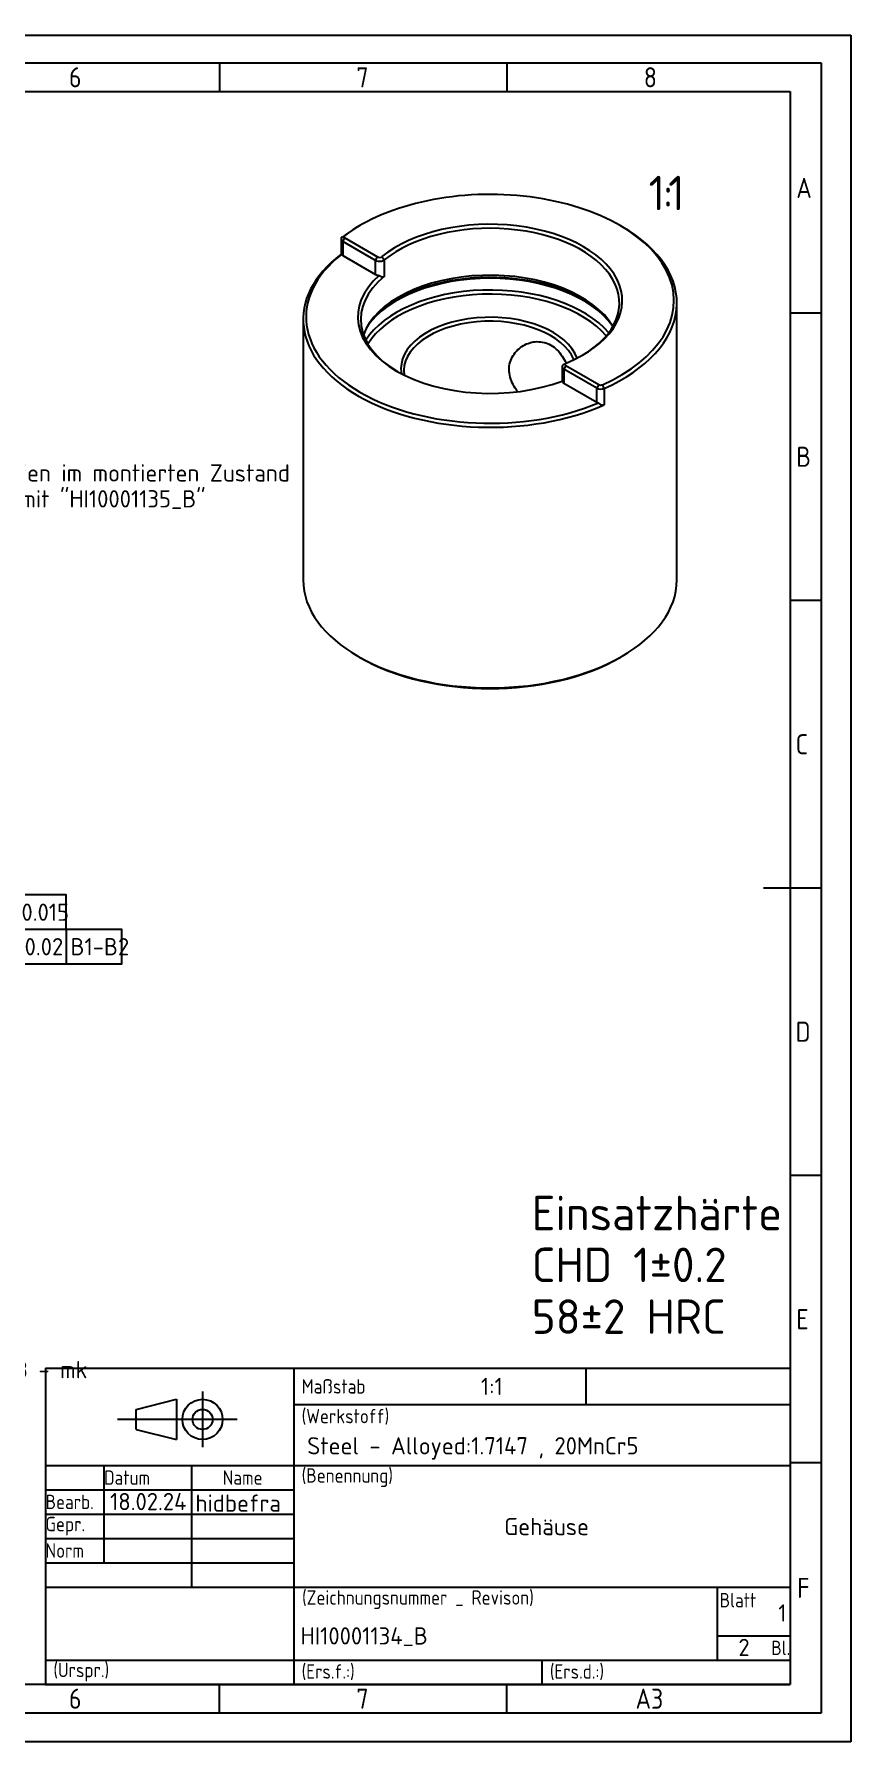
# Model space of a CAD drawing. Header units: millimetres. Extents: x 0 to 420, y -14 to 297.
# Drawn here: x 277.8 to 420, y 0 to 297 of the extents above; entities that cross this region are included whole.
import ezdxf
from ezdxf import colors
from ezdxf.entities.mleader import LeaderData, LeaderLine
from ezdxf.enums import TextEntityAlignment as Align
from ezdxf.lldxf.tags import DXFTag
from ezdxf.math import Vec2, Vec3

# ---------------------------------------------------------------- set-up
doc = ezdxf.new("R2010")
doc.units = ezdxf.units.MM
for name, color, linetype in [('Default', 7, 'Continuous'), ('DIN-Vorlage', 7, 'Continuous'), ('HI10001134_B', 7, 'Continuous'), ('Layer1', 7, 'Continuous')]:
    doc.layers.add(name, color=color, linetype=linetype)
doc.styles.add('SEACAD_Solid_Edge_ISO', font='seiso.ttf')
doc.styles.add('SEACAD_Solid_Edge_ISO1_Symbols', font='semeci1.ttf')
tags = doc.linetypes.add('CENTER2', pattern=[28.575, 19.05, -3.175, 3.175, -3.175]).pattern_tags.tags
tags[10:11] = [DXFTag(74, 4), DXFTag(75, 0), DXFTag(340, '0'), DXFTag(46, 0.0), DXFTag(50, 0.0), DXFTag(44, 0.0), DXFTag(45, 0.0)]
tags[8:9] = [DXFTag(74, 4), DXFTag(75, 0), DXFTag(340, '0'), DXFTag(46, 0.0), DXFTag(50, 0.0), DXFTag(44, 0.0), DXFTag(45, 0.0)]
tags[6:7] = [DXFTag(74, 4), DXFTag(75, 0), DXFTag(340, '0'), DXFTag(46, 0.0), DXFTag(50, 0.0), DXFTag(44, 0.0), DXFTag(45, 0.0)]
tags[4:5] = [DXFTag(74, 4), DXFTag(75, 0), DXFTag(340, '0'), DXFTag(46, 0.0), DXFTag(50, 0.0), DXFTag(44, 0.0), DXFTag(45, 0.0)]

# ---------------------------------------------------------------- blocks, each defined once
blk = doc.blocks.new('SEANNOT_GROUP1')
at = {"layer": 'Default', "color": 7, "linetype": 'Continuous', "style": 'SEACAD_Solid_Edge_ISO'}
blk.add_text('Allgemeintoleranz ISO 2768 - mk', height=3, dxfattribs=at).set_placement((228, 66.23), align=Align.TOP_LEFT)
blk = doc.blocks.new('SEANNOT_GROUP16')
at = {"layer": 'Layer1', "linetype": 'Continuous'}
blk.add_hatch(color=7, dxfattribs=at).paths.add_polyline_path([(257.34, 162.25), (256.84, 165.25), (256.34, 162.25)])
at = {"layer": 'Layer1', "color": 7, "linetype": 'Continuous'}
for p, q in [((265.44, 135.29), (265.44, 147.29)), ((274.8, 147.29), (274.8, 141.29)), ((256.84, 141.29), (265.44, 141.29)), ((283.33, 141.29), (265.44, 141.29)), ((274.8, 141.29), (274.8, 135.29)), ((283.33, 141.29), (283.33, 135.29))]:
    blk.add_line(p, q, dxfattribs=at)
for points in [[(256.84, 141.29), (256.84, 165.25)], [(265.44, 135.29), (293.01, 135.29), (293.01, 141.29), (283.33, 141.29), (283.33, 147.29), (265.44, 147.29)]]:
    blk.add_lwpolyline(points, dxfattribs=at)
for s, style, p in [('j', 'SEACAD_Solid_Edge_ISO1_Symbols', (266.95, 145.79)), ('0.015', 'SEACAD_Solid_Edge_ISO', (275.55, 145.79)), ('0.02', 'SEACAD_Solid_Edge_ISO', (276.1, 139.79)), ('B1-B2', 'SEACAD_Solid_Edge_ISO', (284.08, 139.79)), ('_', 'SEACAD_Solid_Edge_ISO1_Symbols', (266.19, 139.79))]:
    blk.add_text(s, height=3, dxfattribs=dict(at, style=style)).set_placement(p, align=Align.TOP_LEFT)
blk = doc.blocks.new('_DOT')
at = {"color": 0}
blk.add_line((0, 0), (-1, 0), dxfattribs=at)
at = {"color": 0, "const_width": 0.333}
blk.add_lwpolyline([(-0.1665, 0, 1), (0.1665, 0, 1)], format="xyb", close=True, dxfattribs=at)
blk = doc.blocks.new('SE')
at = {"layer": 'HI10001134_B', "color": 7, "linetype": 'Continuous'}
for p, q in [((331.14, 261.37), (331.14, 258.68)), ((331.35, 261.72), (331.74, 261.95)), ((331.43, 260.96), (331.78, 261.57)), ((331.78, 261.57), (337.5, 258.27)), ((334.43, 263.72), (334.08, 263.51)), ((380.04, 263.51), (379.69, 263.72)), ((331.43, 260.96), (331.43, 258.51)), ((337.15, 257.66), (331.43, 260.96)), ((331.43, 258.51), (337.15, 255.21)), ((337.15, 257.66), (337.5, 258.27)), ((337.15, 255.21), (337.15, 257.66)), ((338.26, 258.31), (338.67, 257.73)), ((338.67, 257.73), (338.67, 254.87)), ((389.56, 202.07), (389.56, 250.24)), ((324.56, 247.39), (324.56, 202.07)), ((369.61, 239.16), (369.61, 236.67)), ((370.25, 239.77), (369.9, 239.57)), ((370.25, 239.36), (369.9, 238.75)), ((369.9, 238.75), (369.9, 236.3)), ((375.62, 235.45), (369.9, 238.75)), ((370.25, 239.36), (375.97, 236.06)), ((369.9, 236.3), (375.62, 233)), ((375.97, 236.06), (375.62, 235.45)), ((375.62, 233), (375.62, 235.45)), ((376.94, 235.4), (376.63, 236.04)), ((376.94, 235.4), (376.94, 232.54)), ((334.08, 188.8), (334.43, 188.6)), ((379.69, 188.6), (380.04, 188.8))]:
    blk.add_line(p, q, dxfattribs=at)
for centre, major_axis, start_param, end_param in [((357.06, 250.65), (-32, 0), 2.228867, 5.625115), ((357.06, 250.65), (-23, 0), 2.185149, 5.668833), ((332.14, 261.37), (1, 0), 2.483522, 3.926991), ((357.06, 250.24), (-32.5, 0), -0.785398, -0.65807), ((332.14, 261.78), (0.5, 0), 2.483522, 3.926991), ((357.06, 250.24), (-22.5, 0), 2.367245, 5.668833), ((357.06, 250.24), (-32.5, 0), 2.228867, 3.926991), ((357.06, 247.39), (32.5, 0), 2.494101, 5.370459), ((357.06, 247.8), (32, 0), 2.5108, 5.343181), ((332.14, 258.92), (-1, 0), 0.40282, 0.785398), ((337.86, 258.07), (1, 0), 3.926991, 5.668833), ((337.86, 258.47), (-0.5, 0), 0.785398, 2.52724), ((357.06, 247.8), (23, 0), 2.564493, 5.289489), ((357.06, 247.39), (22.5, 0), 2.52724, 3.915941), ((357.06, 242.08), (22.5, 0), 0.319687, 2.935869), ((357.06, 239.22), (-23, 0), 3.598244, 5.933706), ((357.06, 241.26), (23, 0), 0.390287, 2.751305), ((337.86, 255.62), (-1, 0), 0.785398, 1.498569), ((357.06, 241.47), (-22.93, 0), 3.768469, 5.674442), ((357.06, 238.81), (22.5, 0), 0.455574, 2.805307), ((357.06, 241.47), (-22.93, 0), -0.608744, -0.441747), ((357.06, 238.81), (15.5, 0), 0.208769, 3.238687), ((357.06, 238.41), (-15, 0), 3.373071, 6.364233), ((357.06, 241.47), (-22.93, 0), 3.583339, 3.768469), ((370.61, 239.16), (1, 0), 2.356194, 3.926991), ((370.61, 239.57), (0.5, 0), 2.185149, 3.926991), ((370.61, 236.71), (-1, 0), 0.072228, 0.785398), ((376.32, 235.86), (1, 0), 3.926991, 5.370459), ((376.32, 236.26), (-0.5, 0), 0.785398, 2.228867), ((376.32, 233.41), (-1, 0), 0.785398, 1.167976), ((357.06, 202.07), (32.5, 0), 3.141593, 6.283185), ((357.06, 201.66), (-32, 0), 0.785398, 2.356194)]:
    blk.add_ellipse(centre, major_axis=major_axis, ratio=0.57735, start_param=start_param, end_param=end_param, dxfattribs=at)
blk.add_open_spline([(331.14, 258.67), (331.14, 258.66), (331.17, 258.67), (331.22, 258.69)], degree=3, dxfattribs=at)
for points, knots in [([(337.78, 255.04), (337.86, 254.98), (337.93, 254.94), (338.09, 254.86), (338.16, 254.82), (338.32, 254.79), (338.4, 254.78), (338.55, 254.8), (338.62, 254.83), (338.67, 254.87)], [0, 0, 0, 0, 0.25, 0.25, 0.5, 0.5, 0.75, 0.75, 1, 1, 1, 1]), ([(361.86, 234.82), (361.56, 235.22), (361.3, 235.63), (360.64, 236.9), (360.38, 237.8), (360.37, 239.54), (360.62, 240.38), (361.52, 241.82), (362.15, 242.41), (363.58, 243.25), (364.41, 243.5), (366.05, 243.54), (366.89, 243.34), (368.4, 242.48), (369.07, 241.82), (369.87, 240.62), (370.1, 240.21), (370.3, 239.78)], [0.1570188, 0.1570188, 0.1570188, 0.1570188, 0.1875, 0.1875, 0.25, 0.25, 0.3125, 0.3125, 0.375, 0.375, 0.4375, 0.4375, 0.5, 0.5, 0.5625, 0.5625, 0.5917629, 0.5917629, 0.5917629, 0.5917629]), ([(375.93, 232.88), (376, 232.8), (376.08, 232.74), (376.23, 232.63), (376.32, 232.58), (376.5, 232.52), (376.59, 232.5), (376.77, 232.49), (376.86, 232.51), (376.94, 232.54)], [0, 0, 0, 0, 0.25, 0.25, 0.5, 0.5, 0.75, 0.75, 1, 1, 1, 1])]:
    blk.add_open_spline(points, degree=3, knots=knots, dxfattribs=at)
blk = doc.blocks.new('A3_quer')
at = {"layer": 'DIN-Vorlage', "color": 7, "linetype": 'Continuous'}
for p, q in [((125, 297), (125, 292)), ((230, 297), (230, 292)), ((0, 0), (0, 296.82)), ((0, 296.82), (419.82, 296.82)), ((419.82, 296.82), (419.82, 0)), ((15, 5), (15, 292)), ((15, 292), (414.64, 292)), ((60, 292), (60, 287)), ((110, 292), (110, 287)), ((160, 292), (160, 287)), ((210, 292), (210, 282)), ((210, 292), (210, 287)), ((260, 292), (260, 287)), ((310, 292), (310, 287)), ((360, 292), (360, 287)), ((414.64, 292), (414.64, 5)), ((20, 10), (20, 287)), ((20, 287), (409.28, 287)), ((409.28, 287), (409.28, 10)), ((15, 248.5), (20, 248.5)), ((414.64, 248.5), (409.28, 248.5)), ((15, 198.5), (20, 198.5)), ((414.64, 198.5), (409.28, 198.5)), ((0, 148.5), (15, 148.5)), ((15, 148.5), (25, 148.5)), ((15, 148.5), (20, 148.5)), ((414.64, 148.5), (404.64, 148.5)), ((414.64, 148.5), (409.28, 148.5)), ((420, 148.5), (419.82, 148.5)), ((15, 98.5), (20, 98.5)), ((414.64, 98.5), (409.28, 98.5)), ((15, 48.5), (20, 48.5)), ((414.64, 48.5), (409.28, 48.5)), ((210, 5), (210, 15)), ((409.28, 10), (20, 10)), ((60, 5), (60, 10)), ((110, 5), (110, 10)), ((160, 5), (160, 10)), ((210, 5), (210, 10)), ((260, 5), (260, 10)), ((310, 5), (310, 10)), ((360, 5), (360, 10)), ((414.64, 5), (15, 5)), ((125, 0), (125, 5)), ((230, 0), (230, 5)), ((419.82, 0), (0, 0))]:
    blk.add_line(p, q, dxfattribs=at)
at = {"layer": 'DIN-Vorlage', "char_height": 3.5, "attachment_point": 4, "style": 'SEACAD_Solid_Edge_ISO'}
for s, insert, width in [('{\\fSolid Edge ISO|b0||i0||c0|p34;\\C7;\\H3.5;\\W0.9;1}', (36.32, 289.5), 1.4326), ('{\\fSolid Edge ISO|b0||i0||c0|p34;\\C7;\\H3.5;\\W0.9;2}', (83.82, 289.5), 2.1488), ('{\\fSolid Edge ISO|b0||i0||c0|p34;\\C7;\\H3.5;\\W0.9;3}', (133.82, 289.5), 1.7907), ('{\\fSolid Edge ISO|b0||i0||c0|p34;\\C7;\\H3.5;\\W0.9;4}', (183.82, 289.5), 2.0593), ('{\\fSolid Edge ISO|b0||i0||c0|p34;\\C7;\\H3.5;\\W0.9;5}', (233.82, 289.5), 1.9698), ('{\\fSolid Edge ISO|b0||i0||c0|p34;\\C7;\\H3.5;\\W0.9;6}', (283.82, 289.5), 2.0593), ('{\\fSolid Edge ISO|b0||i0||c0|p34;\\C7;\\H3.5;\\W0.9;7}', (333.82, 289.5), 2.2384), ('{\\fSolid Edge ISO|b0||i0||c0|p34;\\C7;\\H3.5;\\W0.9;8}', (383.82, 289.5), 2.2384), ('{\\fSolid Edge ISO|b0||i0||c0|p34;\\C7;\\H3.5;\\W0.9;A}', (16.05, 270.25), 1.9698), ('{\\fSolid Edge ISO|b0||i0||c0|p34;\\C7;\\H3.5;\\W0.9;A}', (410.33, 270.25), 1.9698), ('{\\fSolid Edge ISO|b0||i0||c0|p34;\\C7;\\H3.5;\\W0.9;B}', (16.05, 223.5), 1.9698), ('{\\fSolid Edge ISO|b0||i0||c0|p34;\\C7;\\H3.5;\\W0.9;B}', (410.33, 223.5), 1.9698), ('{\\fSolid Edge ISO|b0||i0||c0|p34;\\C7;\\H3.5;\\W0.9;C}', (15.94, 173.5), 1.8802), ('{\\fSolid Edge ISO|b0||i0||c0|p34;\\C7;\\H3.5;\\W0.9;C}', (410.22, 173.5), 1.8802), ('{\\fSolid Edge ISO|b0||i0||c0|p34;\\C7;\\H3.5;\\W0.9;D}', (15.94, 123.5), 2.0593), ('{\\fSolid Edge ISO|b0||i0||c0|p34;\\C7;\\H3.5;\\W0.9;D}', (410.22, 123.5), 2.0593), ('{\\fSolid Edge ISO|b0||i0||c0|p34;\\C7;\\H3.5;\\W0.9;E}', (16.05, 73.5), 1.8802), ('{\\fSolid Edge ISO|b0||i0||c0|p34;\\C7;\\H3.5;\\W0.9;E}', (410.33, 73.5), 1.8802), ('{\\fSolid Edge ISO|b0||i0||c0|p34;\\C7;\\H3.5;\\W0.9;F}', (16.21, 26.75), 1.8802), ('{\\fSolid Edge ISO|b0||i0||c0|p34;\\C7;\\H3.5;\\W0.9;F}', (410.49, 26.75), 1.8802), ('{\\fSolid Edge ISO|b0||i0||c0|p34;\\C7;\\H3.5;\\W0.9;1}', (36.32, 7.5), 1.4326), ('{\\fSolid Edge ISO|b0||i0||c0|p34;\\C7;\\H3.5;\\W0.9;2}', (83.82, 7.5), 2.1488), ('{\\fSolid Edge ISO|b0||i0||c0|p34;\\C7;\\H3.5;\\W0.9;3}', (133.82, 7.5), 1.7907), ('{\\fSolid Edge ISO|b0||i0||c0|p34;\\C7;\\H3.5;\\W0.9;4}', (183.82, 7.5), 2.0593), ('{\\fSolid Edge ISO|b0||i0||c0|p34;\\C7;\\H3.5;\\W0.9;5}', (233.82, 7.5), 1.9698), ('{\\fSolid Edge ISO|b0||i0||c0|p34;\\C7;\\H3.5;\\W0.9;6}', (283.82, 7.5), 2.0593), ('{\\fSolid Edge ISO|b0||i0||c0|p34;\\C7;\\H3.5;\\W0.9;7}', (333.82, 7.5), 2.2384), ('{\\fSolid Edge ISO|b0||i0||c0|p34;\\C7;\\H3.5;\\W0.9;A3}', (382.37, 7.5), 3.7605)]:
    blk.add_mtext(s, dxfattribs=dict(at, insert=insert, width=width))
blk = doc.blocks.new('Projektionsmethode_1')
at = {"layer": 'DIN-Vorlage', "color": 7, "linetype": 'Continuous'}
for p, q in [((-11.55, 1.75), (-4.55, 3.5)), ((-4.55, 3.5), (-4.55, -3.5)), ((-11.55, -1.75), (-11.55, 1.75)), ((-11.55, -1.75), (-4.55, -3.5))]:
    blk.add_line(p, q, dxfattribs=at)
at = {"layer": 'DIN-Vorlage', "color": 7, "linetype": 'CENTER2'}
for p, q in [((0, 4.83), (0, -4.83)), ((6, 0), (-14.78, 0))]:
    blk.add_line(p, q, dxfattribs=at)
at = {"layer": 'DIN-Vorlage', "color": 7, "linetype": 'Continuous'}
for radius in [3.5, 1.75]:
    blk.add_circle((0, 0), radius, dxfattribs=at)
blk = doc.blocks.new('Grundschriftfeld')
at = {"layer": 'Default', "color": 7, "linetype": 'Continuous'}
for p, q in [((-129.54, 54.99), (-129.54, 0)), ((-129.54, 54.99), (0, 54.99)), ((-86.36, 54.99), (-86.36, 0)), ((-35.56, 54.99), (-35.56, 48.65)), ((0, 54.99), (0, 0)), ((-86.36, 48.65), (0, 48.65)), ((-129.54, 38.07), (0, 38.07)), ((-119.38, 38.07), (-119.38, 21.15)), ((-104.14, 38.07), (-104.14, 16.92)), ((-129.54, 33.84), (-86.36, 33.84)), ((-129.54, 29.61), (-86.36, 29.61)), ((-129.54, 25.38), (-86.36, 25.38)), ((-129.54, 21.15), (-86.36, 21.15)), ((-129.54, 16.92), (0, 16.92)), ((-12.7, 16.92), (-12.7, 4.23)), ((-12.7, 8.46), (0, 8.46)), ((-129.54, 4.23), (0, 4.23)), ((-43.18, 4.23), (-43.18, 0)), ((-129.54, 0), (0, 0))]:
    blk.add_line(p, q, dxfattribs=at)
at = {"layer": 'Default', "color": 7}
blk.add_blockref('Projektionsmethode_1', (-102.23, 46.08), dxfattribs=at)
at = {"layer": 'Default', "char_height": 2.5, "style": 'SEACAD_Solid_Edge_ISO'}
for s, insert, width, attachment_point in [('{\\fSolid Edge ISO|b0||i0||c0|p34;\\C7;\\H2.5;\\W0.9; Maßstab}', (-86.36, 51.82), 17.78, 4), ('{\\fSolid Edge ISO|b0||i0||c0|p34;\\C7;\\H2.5;\\W0.9; (Werkstoff)}', (-86.36, 46.53), 20.5281, 4), ('{\\fSolid Edge ISO|b0||i0||c0|p34;\\C7;\\H2.5;\\W0.9;Datum}', (-119.38, 35.95), 15.24, 4), ('{\\fSolid Edge ISO|b0||i0||c0|p34;\\C7;\\H2.5;\\W0.9;Name}', (-95.25, 35.95), 17.78, 5), ('{\\fSolid Edge ISO|b0||i0||c0|p34;\\C7;\\H2.5;\\W0.9; (Benennung)}', (-86.36, 35.95), 20.5281, 4), ('{\\fSolid Edge ISO|b0||i0||c0|p34;\\C7;\\H2.5;\\W0.9;Bearb.}', (-129.54, 31.73), 10.16, 4), ('{\\fSolid Edge ISO|b0||i0||c0|p34;\\C7;\\H2.5;\\W0.9;Gepr.}', (-129.54, 27.5), 10.16, 4), ('{\\fSolid Edge ISO|b0||i0||c0|p34;\\C7;\\H2.5;\\W0.9;Norm}', (-129.54, 23.27), 10.16, 4), ('{\\fSolid Edge ISO|b0||i0||c0|p34;\\C7;\\H2.5;\\W0.9; (Zeichnungsnummer _ Revison)}', (-86.28, 14.73), 42.5357, 4), ('{\\fSolid Edge ISO|b0||i0||c0|p34;\\C7;\\H2.5;\\W0.9;Blatt}', (-12.28, 14.64), 12.7, 4), ('{\\fSolid Edge ISO|b0||i0||c0|p34;\\C7;\\H2.5;\\W0.9;Bl.}', (0, 6.34), 12.7, 6), ('{\\fSolid Edge ISO|b0||i0||c0|p34;\\C7;\\H2.5;\\W0.9; (Urspr.)}', (-129.54, 2.12), 20.5281, 4), ('{\\fSolid Edge ISO|b0||i0||c0|p34;\\C7;\\H2.5;\\W0.9; (Ers.f.:)}', (-86.36, 2.12), 20.5281, 4), ('{\\fSolid Edge ISO|b0||i0||c0|p34;\\C7;\\H2.5;\\W0.9; (Ers.d.:)}', (-43.18, 2.12), 20.5281, 4)]:
    blk.add_mtext(s, dxfattribs=dict(at, insert=insert, width=width, attachment_point=attachment_point))
at = {"layer": 'Default', "color": 7, "linetype": 'Continuous'}
ml = blk.add_multileader_mtext('Standard', dxfattribs=at)
ml.set_content('{\\pxsm0.9;\\fSolid Edge ISO|b0||i0||c0|p34;\\W1.;1:1\\P}', color=256)
ml.set_leader_properties()
ml.set_arrow_properties(name='DOT')
ml.build(insert=Vec2(0, 0))
ml.multileader.update_dxf_attribs({"leader_type": 0, "dogleg_length": 0, "arrow_head_size": 3})
ctx = ml.context
ctx.base_point, ctx.char_height, ctx.arrow_head_size = Vec3(-55.8, 51.82), 3, 3
ctx.mtext.insert = Vec3(-53.8, 53.32)
ml = blk.add_multileader_mtext('Standard', dxfattribs=at)
ml.set_content('{\\pxsm0.9;\\fSolid Edge ISO|b0||i0||c0|p34;\\W1.;Steel - Alloyed:1.7147 , 20MnCr5\\P}', color=256)
ml.set_leader_properties()
ml.set_arrow_properties(name='DOT')
ml.build(insert=Vec2(0, 0))
ml.multileader.update_dxf_attribs({"leader_type": 0, "dogleg_length": 4.5, "arrow_head_size": 3})
ctx = ml.context
ctx.base_point, ctx.char_height, ctx.arrow_head_size = Vec3(-86.02, 41.49), 3, 3
ctx.mtext.insert = Vec3(-84.02, 42.99)
ml = blk.add_multileader_mtext('Standard', dxfattribs=at)
ml.set_content('{\\pxsm0.9;\\fSolid Edge ISO|b0||i0||c0|p34;\\W1.;18.02.24\\P}', color=256)
ml.set_leader_properties()
ml.set_arrow_properties(name='DOT')
ml.build(insert=Vec2(0, 0))
ml.multileader.update_dxf_attribs({"leader_type": 0, "dogleg_length": 4.5, "arrow_head_size": 3})
ctx = ml.context
ctx.base_point, ctx.char_height, ctx.arrow_head_size = Vec3(-120.32, 31.79), 3, 3
ctx.mtext.insert = Vec3(-118.32, 33.29)
ml = blk.add_multileader_mtext('Standard', dxfattribs=at)
ml.set_content('{\\pxsm0.9;\\fSolid Edge ISO|b0||i0||c0|p34;\\W1.;hidbefra\\P}', color=256)
ml.set_leader_properties()
ml.set_arrow_properties(name='DOT')
ml.build(insert=Vec2(0, 0))
ml.multileader.update_dxf_attribs({"leader_type": 0, "dogleg_length": 4.5, "arrow_head_size": 3})
ctx = ml.context
ctx.base_point, ctx.char_height, ctx.arrow_head_size = Vec3(-105.47, 31.51), 3, 3
ctx.mtext.insert = Vec3(-103.47, 33.01)
ml = blk.add_multileader_mtext('Standard', dxfattribs=at)
ml.set_content('{\\pxsm0.9;\\fSolid Edge ISO|b0||i0||c0|p34;\\W1.;Gehäuse\\P}', color=256)
ml.set_leader_properties()
ml.set_arrow_properties(name='DOT')
ml.build(insert=Vec2(0, 0))
ml.multileader.update_dxf_attribs({"leader_type": 0, "dogleg_length": 4.5, "arrow_head_size": 3})
ctx = ml.context
ctx.base_point, ctx.char_height, ctx.arrow_head_size = Vec3(-50.24, 27.43), 3, 3
ctx.text_align_type = 1
ctx.mtext.insert, ctx.mtext.width, ctx.mtext.alignment = Vec3(-42.38, 28.94), 84.0835, 2
ml = blk.add_multileader_mtext('Standard', dxfattribs=at)
ml.set_content('{\\pxsm0.9;\\fSolid Edge ISO|b0||i0||c0|p34;\\W1.;1\\P}', color=256)
ml.set_leader_properties()
ml.set_arrow_properties(name='DOT')
ml.build(insert=Vec2(0, 0))
ml.multileader.update_dxf_attribs({"leader_type": 0, "dogleg_length": 4.5, "arrow_head_size": 3})
ctx = ml.context
ctx.base_point, ctx.char_height, ctx.arrow_head_size = Vec3(-3.51, 10.11), 3, 3
ctx.text_align_type = 2
ctx.mtext.insert, ctx.mtext.alignment = Vec3(-0.65, 13.91), 3
ml = blk.add_multileader_mtext('Standard', dxfattribs=at)
ml.set_content('{\\pxsm0.9;\\fSolid Edge ISO|b0||i0||c0|p34;\\W1.;HI10001134_B\\P}', color=256)
ml.set_leader_properties()
ml.set_arrow_properties(name='DOT')
ml.build(insert=Vec2(0, 0))
ml.multileader.update_dxf_attribs({"leader_type": 0, "dogleg_length": 4.5, "arrow_head_size": 3})
ctx = ml.context
ctx.base_point, ctx.char_height, ctx.arrow_head_size = Vec3(-87.17, 8.43), 3, 3
ctx.mtext.insert = Vec3(-85.17, 9.93)
ml = blk.add_multileader_mtext('Standard', dxfattribs=at)
ml.set_content('{\\pxsm0.9;\\fSolid Edge ISO|b0||i0||c0|p34;\\W1.;2\\P}', color=256)
ml.set_leader_properties()
ml.set_arrow_properties(name='DOT')
ml.build(insert=Vec2(0, 0))
ml.multileader.update_dxf_attribs({"leader_type": 0, "dogleg_length": 4.5, "arrow_head_size": 3})
ctx = ml.context
ctx.base_point, ctx.char_height, ctx.arrow_head_size = Vec3(-11.01, 6.42), 3, 3
ctx.mtext.insert = Vec3(-9.01, 7.92)

msp = doc.modelspace()

# ---------------------------------------------------------------- block references
at = {"layer": 'Default', "color": 7}
for name, p in [('A3_quer', (0, 0)), ('Grundschriftfeld', (409.28, 10))]:
    msp.add_blockref(name, p, dxfattribs=at)
at = {"layer": 'Default'}
for name in ['SE', 'SEANNOT_GROUP1']:
    msp.add_blockref(name, (0, 0), dxfattribs=at)
at = {"layer": 'Layer1'}
msp.add_blockref('SEANNOT_GROUP16', (0, 0), dxfattribs=at)

# ---------------------------------------------------------------- texts
at = {"layer": 'Default', "color": 7, "linetype": 'Continuous', "style": 'SEACAD_Solid_Edge_ISO'}
for s, p in [('1', (384.644, 272.373)), (':', (387.099, 272.373)), ('1', (388.053, 272.373))]:
    msp.add_text(s, height=6, dxfattribs=at).set_placement(p, align=Align.TOP_LEFT)

# ---------------------------------------------------------------- leaders
at = {"layer": 'Layer1', "color": 7, "linetype": 'Continuous'}
ml = msp.add_multileader_mtext('Standard', dxfattribs=at)
ml.set_content('{\\pxsm0.9;\\fSolid Edge ISO|b0||i0||c0|p34;\\W1.;flachschleifen im montierten Zustand\\Pzusammen mit "HI10001135_B"\\P}', color=256)
ml.set_leader_properties()
ml.build(insert=Vec2(0, 0))
ml.multileader.update_dxf_attribs({"dogleg_length": 0, "arrow_head_size": 3})
ctx = ml.context
ctx.base_point, ctx.char_height, ctx.arrow_head_size = Vec3(254.032, 221.184), 3, 3
notes = []
notes.append((ctx, [(0, (1, 1, 0), (254.032, 220.684), (1, 0), 0, [(0, [(240.793, 222.684)], 0, [])])]))
ctx.mtext.insert = Vec3(256.032, 222.184)
ml = msp.add_multileader_mtext('Standard', dxfattribs=at)
ml.set_content('{\\pxsm0.9;\\fSolid Edge ISO|b0||i0||c0|p34;\\W1.;Einsatzhärte\\PCHD 1%%p0.2\\P58%%p2 HRC\\P}', color=256)
ml.set_leader_properties()
ml.set_arrow_properties(name='DOT')
ml.build(insert=Vec2(0, 0))
ml.multileader.update_dxf_attribs({"leader_type": 0, "dogleg_length": 0, "arrow_head_size": 6})
ctx = ml.context
ctx.base_point, ctx.char_height, ctx.arrow_head_size = Vec3(362.315, 91.96), 6, 6
ctx.mtext.insert = Vec3(364.315, 94.96)
for ctx, leaders in notes:
    for number, flags, end, landing, length, lines in leaders:
        leader = LeaderData()
        leader.index, (leader.has_last_leader_line, leader.has_dogleg_vector, leader.attachment_direction) = number, flags
        leader.last_leader_point, leader.dogleg_vector, leader.dogleg_length = Vec3(end), Vec3(landing), length
        for number, points, colour, breaks in lines:
            line = LeaderLine()
            line.index, line.vertices, line.color, line.breaks = number, Vec3.list(points), colors.encode_raw_color(colour), breaks
            leader.lines.append(line)
        ctx.leaders.append(leader)

doc.saveas('drawing.dxf')
